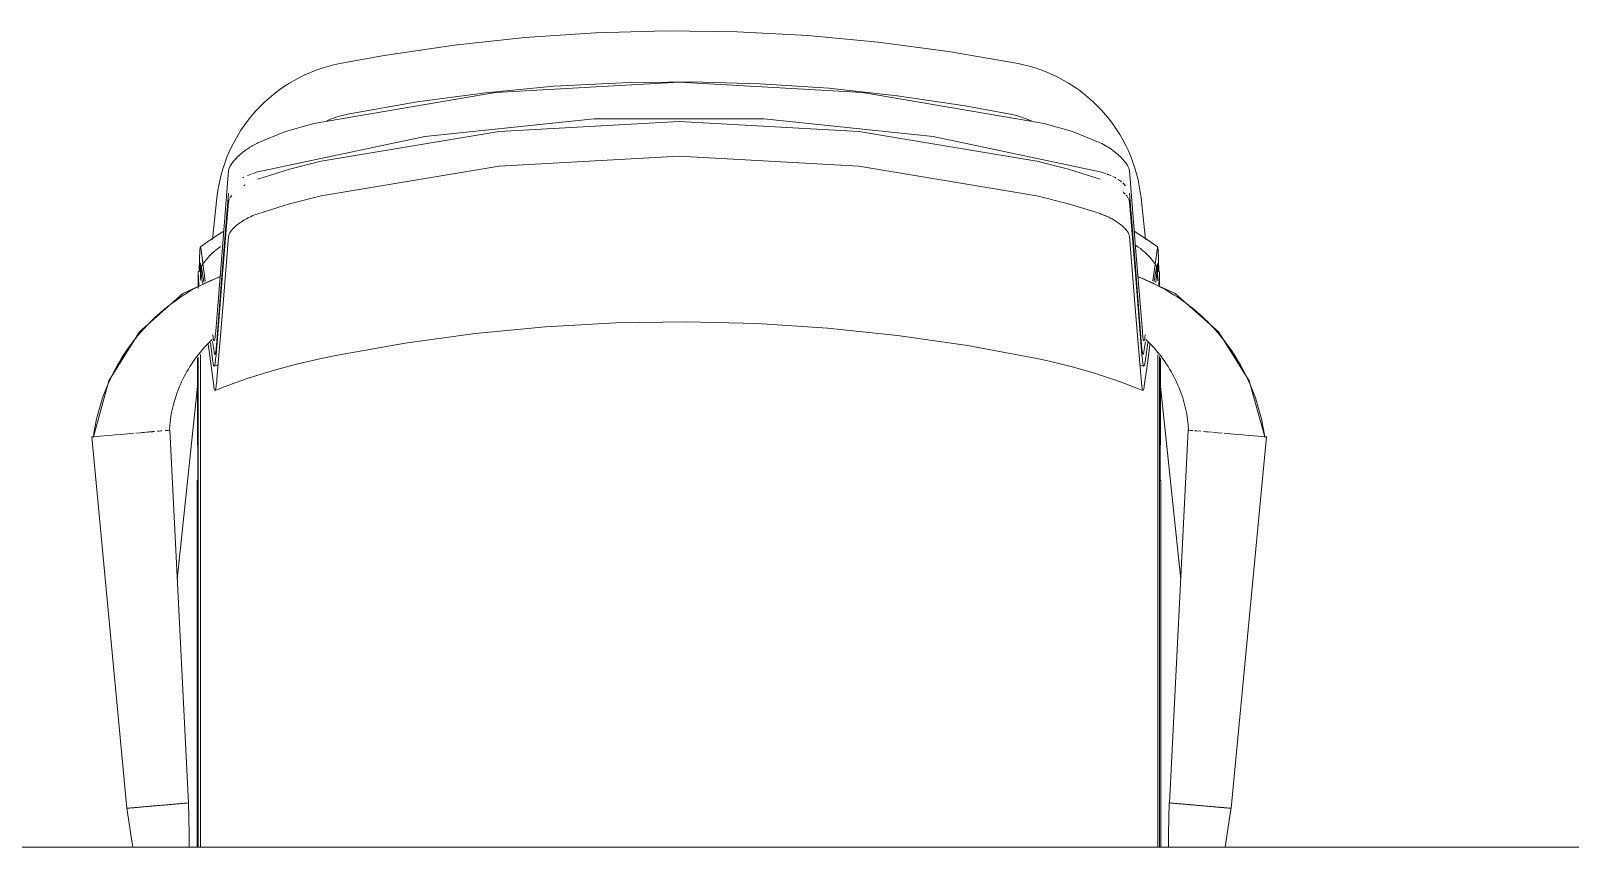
# Model space of a CAD drawing. Header units: millimetres. Extents: x 155920 to 295199, y -4084 to 97293.
# Drawn here: x 159661 to 160446, y 25469 to 25885 of the extents above; entities that cross this region are included whole.
import ezdxf

# ---------------------------------------------------------------- set-up
doc = ezdxf.new("R2010")
doc.units = ezdxf.units.MM
doc.header["$MEASUREMENT"] = 0
doc.layers.add('I-FURN', color=8, linetype='CONTINUOUS', lineweight=9)

msp = doc.modelspace()

# ---------------------------------------------------------------- linework, layer by layer
at = {"layer": 'I-FURN'}
for p, q in [((159876.92, 25877.85), (159841.18, 25872.55)), ((159912.85, 25881.71), (159876.92, 25877.85)), ((159948.9, 25884.14), (159912.85, 25881.71)), ((159985.02, 25885.12), (159948.9, 25884.14)), ((160021.15, 25884.66), (159985.02, 25885.12)), ((160057.23, 25882.76), (160021.15, 25884.66)), ((160093.2, 25879.41), (160057.23, 25882.76)), ((160129.02, 25874.63), (160093.2, 25879.41)), ((159841.18, 25872.55), (159818.46, 25868.41)), ((160164.61, 25868.41), (160129.02, 25874.63)), ((159800.69, 25862.67), (159797.88, 25861.3)), ((159803.55, 25863.92), (159800.69, 25862.67)), ((159806.45, 25865.05), (159803.55, 25863.92)), ((159809.4, 25866.07), (159806.45, 25865.05)), ((159812.39, 25866.97), (159809.4, 25866.07)), ((159815.41, 25867.75), (159812.39, 25866.97)), ((159818.46, 25868.41), (159815.41, 25867.75)), ((160167.23, 25867.85), (160164.61, 25868.41)), ((160170.26, 25867.09), (160167.23, 25867.85)), ((160173.25, 25866.21), (160170.26, 25867.09)), ((160176.2, 25865.21), (160173.25, 25866.21)), ((160179.11, 25864.09), (160176.2, 25865.21)), ((160181.98, 25862.85), (160179.11, 25864.09)), ((160184.79, 25861.5), (160181.98, 25862.85)), ((159787.27, 25854.76), (159784.8, 25852.86)), ((159789.83, 25856.55), (159787.27, 25854.76)), ((159792.45, 25858.24), (159789.83, 25856.55)), ((159795.13, 25859.83), (159792.45, 25858.24)), ((159797.88, 25861.3), (159795.13, 25859.83)), ((159892.79, 25853.57), (159927.73, 25856.83)), ((159897.86, 25853.68), (159991.53, 25858.98)), ((159927.73, 25856.83), (159962.77, 25858.68)), ((159962.77, 25858.68), (159997.86, 25859.13)), ((159991.53, 25858.98), (160085.2, 25853.7)), ((159997.86, 25859.13), (160032.94, 25858.17)), ((160032.94, 25858.17), (160067.95, 25855.81)), ((160067.95, 25855.81), (160102.85, 25852.06)), ((160187.55, 25860.04), (160184.79, 25861.5)), ((160190.25, 25858.47), (160187.55, 25860.04)), ((160192.88, 25856.8), (160190.25, 25858.47)), ((160195.44, 25855.02), (160192.88, 25856.8)), ((160197.93, 25853.13), (160195.44, 25855.02)), ((159777.84, 25846.6), (159775.7, 25844.34)), ((159780.08, 25848.78), (159777.84, 25846.6)), ((159782.39, 25850.87), (159780.08, 25848.78)), ((159784.8, 25852.86), (159782.39, 25850.87)), ((159805.21, 25837.88), (159897.86, 25853.68)), ((159823.44, 25842.89), (159858.01, 25848.93)), ((159858.01, 25848.93), (159892.79, 25853.57)), ((160085.2, 25853.7), (160177.86, 25837.92)), ((160102.85, 25852.06), (160137.56, 25846.91)), ((160137.56, 25846.91), (160159.63, 25842.89)), ((160200.34, 25851.16), (160197.93, 25853.13)), ((160202.67, 25849.08), (160200.34, 25851.16)), ((160204.92, 25846.92), (160202.67, 25849.08)), ((160207.07, 25844.66), (160204.92, 25846.92)), ((159771.69, 25839.56), (159769.83, 25837.05)), ((159773.64, 25841.99), (159771.69, 25839.56)), ((159775.7, 25844.34), (159773.64, 25841.99)), ((159811.86, 25839.19), (159813.77, 25840.01)), ((159813.77, 25840.01), (159815.71, 25840.76)), ((159815.71, 25840.76), (159817.68, 25841.42)), ((159817.68, 25841.42), (159819.68, 25842.01)), ((159819.68, 25842.01), (159821.69, 25842.52)), ((159821.69, 25842.52), (159823.44, 25842.89)), ((159948.17, 25840.2), (159861.85, 25831.17)), ((159991.53, 25838.91), (159899.77, 25833.83)), ((160034.89, 25840.21), (159948.17, 25840.2)), ((160083.29, 25833.85), (159991.53, 25838.91)), ((160121.21, 25831.19), (160034.89, 25840.21)), ((160159.63, 25842.89), (160161.66, 25842.46)), ((160161.66, 25842.46), (160163.68, 25841.94)), ((160163.68, 25841.94), (160165.67, 25841.34)), ((160165.67, 25841.34), (160167.63, 25840.66)), ((160167.63, 25840.66), (160169.57, 25839.9)), ((160169.57, 25839.9), (160171.48, 25839.06)), ((160209.14, 25842.33), (160207.07, 25844.66)), ((160211.11, 25839.91), (160209.14, 25842.33)), ((160212.98, 25837.41), (160211.11, 25839.91)), ((159766.42, 25831.83), (159764.88, 25829.12)), ((159768.07, 25834.47), (159766.42, 25831.83)), ((159769.83, 25837.05), (159768.07, 25834.47)), ((159776.73, 25828), (159790.74, 25833.72)), ((159861.85, 25831.17), (159776.73, 25813.19)), ((159790.74, 25833.72), (159805.21, 25837.88)), ((159899.77, 25833.83), (159808.97, 25818.66)), ((160174.1, 25818.7), (160083.29, 25833.85)), ((160206.33, 25813.24), (160121.21, 25831.19)), ((160177.86, 25837.92), (160192.33, 25833.77)), ((160192.33, 25833.77), (160206.33, 25828.05)), ((160214.75, 25834.84), (160212.98, 25837.41)), ((160216.42, 25832.21), (160214.75, 25834.84)), ((160217.98, 25829.5), (160216.42, 25832.21)), ((159762.12, 25823.52), (159760.91, 25820.65)), ((159763.44, 25826.35), (159762.12, 25823.52)), ((159764.88, 25829.12), (159763.44, 25826.35)), ((160219.43, 25826.74), (160217.98, 25829.5)), ((160220.77, 25823.92), (160219.43, 25826.74)), ((160222, 25821.06), (160220.77, 25823.92)), ((159759.82, 25817.72), (159758.84, 25814.76)), ((159760.91, 25820.65), (159759.82, 25817.72)), ((159808.97, 25818.66), (159792.74, 25814.55)), ((159808.97, 25801.02), (159899.77, 25816.19)), ((159899.77, 25816.19), (159991.53, 25821.27)), ((159991.53, 25821.27), (160083.29, 25816.21)), ((160083.29, 25816.21), (160174.1, 25801.06)), ((160190.32, 25814.59), (160174.1, 25818.7)), ((160223.11, 25818.14), (160222, 25821.06)), ((160224.1, 25815.18), (160223.11, 25818.14)), ((160224.97, 25812.19), (160224.1, 25815.18)), ((159757.25, 25808.73), (159756.63, 25805.67)), ((159757.98, 25811.76), (159757.25, 25808.73)), ((159758.84, 25814.76), (159757.98, 25811.76)), ((159758.42, 25772.63), (159761.74, 25813.84)), ((159792.74, 25814.55), (159776.73, 25809.53)), ((160206.33, 25809.58), (160190.32, 25814.59)), ((160221.32, 25813.88), (160224.64, 25772.65)), ((160225.72, 25809.16), (160224.97, 25812.19)), ((160226.35, 25806.1), (160225.72, 25809.16)), ((159755.82, 25799.93), (159753.62, 25778.8)), ((159756.14, 25802.59), (159755.82, 25799.93)), ((159756.63, 25805.67), (159756.14, 25802.59)), ((159761.74, 25802.2), (159758.53, 25762.38)), ((159792.74, 25796.91), (159808.97, 25801.02)), ((160174.1, 25801.06), (160190.32, 25796.95)), ((160224.54, 25762.47), (160221.32, 25802.32)), ((160226.86, 25803.03), (160226.35, 25806.1)), ((160227.25, 25799.93), (160226.86, 25803.03)), ((160229.45, 25778.8), (160227.25, 25799.93)), ((159761.74, 25797.99), (159758.53, 25758.86)), ((159776.73, 25791.89), (159792.74, 25796.91)), ((160190.32, 25796.95), (160206.33, 25791.94)), ((160224.54, 25758.88), (160221.32, 25798.03)), ((159747.34, 25774.93), (159752.13, 25778.37)), ((159752.13, 25778.37), (159757.05, 25781.61)), ((159757.05, 25781.61), (159759.25, 25782.95)), ((159758.75, 25743.88), (159761.74, 25780.34)), ((160221.32, 25780.39), (160224.32, 25743.9)), ((160223.81, 25782.95), (160226.68, 25781.2)), ((160224.65, 25775.69), (160225.81, 25774.92)), ((160226.68, 25781.2), (160231.58, 25777.93)), ((160231.58, 25777.93), (160235.72, 25774.93)), ((159746.73, 25762.41), (159746.92, 25768.96)), ((159747.5, 25774.44), (159749.87, 25757.45)), ((159749.42, 25767.29), (159750.31, 25768.4)), ((159750.31, 25768.4), (159751.25, 25769.49)), ((159751.25, 25769.49), (159752.22, 25770.53)), ((159752.22, 25770.53), (159753.24, 25771.54)), ((159753.24, 25771.54), (159754.3, 25772.5)), ((159754.3, 25772.5), (159755.39, 25773.42)), ((159755.16, 25731.95), (159758.42, 25772.63)), ((159755.39, 25773.42), (159756.52, 25774.29)), ((159756.52, 25774.29), (159757.69, 25775.12)), ((160224.64, 25772.65), (160227.91, 25731.95)), ((160225.81, 25774.92), (160226.94, 25774.09)), ((160226.94, 25774.09), (160228.04, 25773.22)), ((160228.04, 25773.22), (160229.1, 25772.31)), ((160229.1, 25772.31), (160230.13, 25771.35)), ((160230.13, 25771.35), (160231.11, 25770.36)), ((160231.11, 25770.36), (160232.06, 25769.33)), ((160232.06, 25769.33), (160232.96, 25768.26)), ((160232.96, 25768.26), (160233.82, 25767.15)), ((160233.22, 25757.61), (160235.57, 25774.45)), ((160236.15, 25768.96), (160236.34, 25762.32)), ((159746.24, 25762.4), (159746.61, 25755.24)), ((159746.24, 25762.4), (159746.24, 25753.77)), ((159747.1, 25764.45), (159747.03, 25762.43)), ((159747.92, 25759.89), (159747.42, 25766.08)), ((159747.78, 25764.95), (159748.58, 25766.13)), ((159749.1, 25757.14), (159747.96, 25764.52)), ((159748.58, 25766.13), (159749.42, 25767.29)), ((159758.53, 25762.38), (159755.52, 25724.64)), ((160227.55, 25724.74), (160224.54, 25762.47)), ((160233.82, 25767.15), (160234.63, 25766.01)), ((160234.81, 25762.69), (160233.97, 25757.29)), ((160234.63, 25766.01), (160234.81, 25765.75)), ((160234.81, 25765.75), (160235.05, 25765.37)), ((160234.96, 25763.66), (160234.81, 25762.69)), ((160235.11, 25764.58), (160234.96, 25763.66)), ((160235.05, 25765.37), (160235.28, 25764.99)), ((160235.65, 25766.07), (160235.14, 25759.9)), ((160236.59, 25762.31), (160235.24, 25762.59)), ((160235.28, 25764.99), (160235.29, 25764.97)), ((160236.04, 25762.33), (160235.97, 25764.45)), ((160236.35, 25755.5), (160236.59, 25762.31)), ((160236.59, 25762.31), (160236.59, 25755.31)), ((159738.43, 25751.16), (159757.41, 25759.94)), ((159757.41, 25759.94), (159738.43, 25751.16)), ((159757.41, 25759.94), (159738.43, 25751.16)), ((159738.43, 25751.16), (159745.1, 25754.24)), ((159748.39, 25756.42), (159747.92, 25759.89)), ((159758.53, 25758.86), (159755.33, 25719.86)), ((160227.73, 25719.86), (160224.54, 25758.88)), ((160244.63, 25751.16), (160225.66, 25759.94)), ((160225.66, 25759.94), (160244.63, 25751.16)), ((160244.63, 25751.16), (160225.66, 25759.94)), ((160235.14, 25759.9), (160234.73, 25756.77)), ((160237.97, 25754.24), (160244.63, 25751.16)), ((159716.34, 25731.69), (159738.43, 25751.16)), ((159738.43, 25751.16), (159716.34, 25731.69)), ((159738.43, 25751.16), (159716.34, 25731.69)), ((159732.91, 25746.29), (159738.43, 25751.16)), ((160266.73, 25731.69), (160244.63, 25751.16)), ((160244.63, 25751.16), (160266.73, 25731.69)), ((160244.63, 25751.16), (160250.16, 25746.29)), ((160266.73, 25731.69), (160244.63, 25751.16)), ((159716.34, 25731.69), (159721.87, 25736.56)), ((159755.77, 25707.52), (159758.75, 25743.88)), ((159995.35, 25736.78), (159959.35, 25736.22)), ((160031.34, 25735.91), (159995.35, 25736.78)), ((160224.32, 25743.9), (160227.3, 25707.52)), ((160261.2, 25736.56), (160266.73, 25731.69)), ((159700.67, 25706.68), (159716.34, 25731.69)), ((159716.34, 25731.69), (159700.67, 25706.68)), ((159716.34, 25731.69), (159700.67, 25706.68)), ((159712.42, 25725.44), (159716.34, 25731.69)), ((159753.64, 25730.27), (159753.84, 25728.84)), ((159887.56, 25730.77), (159851.89, 25725.89)), ((159923.4, 25734.21), (159887.56, 25730.77)), ((159959.35, 25736.22), (159923.4, 25734.21)), ((160067.27, 25733.6), (160031.34, 25735.91)), ((160103.07, 25729.85), (160067.27, 25733.6)), ((160138.7, 25724.68), (160103.07, 25729.85)), ((160229.23, 25728.84), (160229.4, 25730.11)), ((160282.4, 25706.68), (160266.73, 25731.69)), ((160266.73, 25731.69), (160282.4, 25706.68)), ((160266.73, 25731.69), (160270.64, 25725.44)), ((160282.4, 25706.68), (160266.73, 25731.69)), ((159700.67, 25706.68), (159710.75, 25722.77)), ((159751.36, 25725.2), (159752.11, 25719.5)), ((159753.72, 25716.46), (159752.44, 25726.09)), ((159754.33, 25721.64), (159753.59, 25726.79)), ((159851.89, 25725.89), (159816.44, 25719.6)), ((160174.1, 25718.08), (160138.7, 25724.68)), ((160229.44, 25726.66), (160228.74, 25721.74)), ((160230.63, 25726.09), (160229.35, 25716.46)), ((160230.12, 25713.18), (160231.32, 25722.21)), ((160231.32, 25722.21), (160231.71, 25725.17)), ((160272.32, 25722.77), (160282.4, 25706.68)), ((159745.95, 25691.61), (159745.91, 25718.24)), ((159745.97, 25718.33), (159746.08, 25655.83)), ((159746.24, 25718.78), (159746.24, 25716.56)), ((159746.24, 25716.56), (159746.24, 25468.99)), ((159747.36, 25720.06), (159747.36, 25718)), ((159747.36, 25718), (159747.36, 25468.99)), ((159752.11, 25719.5), (159753.13, 25711.82)), ((159756.37, 25714.88), (159754.39, 25714.13)), ((159796.41, 25715.22), (159783.97, 25711.85)), ((159808.97, 25718.08), (159796.41, 25715.22)), ((159816.44, 25719.6), (159808.97, 25718.08)), ((160179.06, 25717.01), (160174.1, 25718.08)), ((160191.57, 25713.95), (160179.06, 25717.01)), ((160203.96, 25710.39), (160191.57, 25713.95)), ((160228.68, 25714.13), (160226.7, 25714.88)), ((160228.91, 25704.13), (160230.12, 25713.18)), ((160235.82, 25718.01), (160235.82, 25719.9)), ((160235.82, 25468.99), (160235.82, 25718.01)), ((160236.59, 25719.17), (160236.59, 25716.56)), ((160236.59, 25716.56), (160236.59, 25468.99)), ((160236.99, 25655.83), (160237.1, 25718.33)), ((160237.15, 25718.24), (160237.11, 25691.61)), ((159692.75, 25678.16), (159700.67, 25706.68)), ((159700.67, 25706.68), (159692.75, 25678.16)), ((159692.75, 25678.16), (159700.67, 25706.68)), ((159700.67, 25706.68), (159692.75, 25678.16)), ((159745.99, 25705.45), (159735.59, 25605.44)), ((159753.13, 25711.82), (159754.16, 25704.13)), ((159771.68, 25707.99), (159759.55, 25703.65)), ((159783.97, 25711.85), (159771.68, 25707.99)), ((160216.19, 25706.34), (160203.96, 25710.39)), ((160228.24, 25701.8), (160216.19, 25706.34)), ((160247.48, 25605.44), (160237.08, 25705.46)), ((160290.32, 25678.16), (160282.4, 25706.68)), ((160282.4, 25706.68), (160290.32, 25678.16)), ((160282.4, 25706.68), (160290.32, 25678.16)), ((160290.32, 25678.16), (160282.4, 25706.68)), ((159759.55, 25703.65), (159754.82, 25701.8)), ((159746.01, 25655.83), (159745.95, 25691.61)), ((160237.11, 25691.61), (160237.06, 25655.83)), ((159729.34, 25681.36), (159730.67, 25681.47)), ((159730.67, 25681.47), (159731.47, 25681.54)), ((159731.47, 25681.54), (159731.75, 25681.57)), ((159731.75, 25681.57), (159741.33, 25491.56)), ((159741.33, 25491.56), (159731.75, 25681.57)), ((160241.73, 25491.56), (160251.32, 25681.57)), ((160251.32, 25681.57), (160241.73, 25491.56)), ((160251.32, 25681.57), (160251.59, 25681.54)), ((160251.59, 25681.54), (160252.4, 25681.47)), ((160252.4, 25681.47), (160253.72, 25681.36)), ((159691.9, 25678.08), (159692.17, 25678.11)), ((159709.77, 25488.8), (159691.9, 25678.08)), ((159691.9, 25678.08), (159709.77, 25488.8)), ((159692.17, 25678.11), (159692.98, 25678.18)), ((159692.98, 25678.18), (159694.3, 25678.29)), ((159694.3, 25678.29), (159696.1, 25678.45)), ((159696.1, 25678.45), (159698.33, 25678.64)), ((159698.33, 25678.64), (159700.92, 25678.87)), ((159700.92, 25678.87), (159703.82, 25679.12)), ((159703.82, 25679.12), (159706.93, 25679.4)), ((159706.93, 25679.4), (159710.18, 25679.68)), ((159710.18, 25679.68), (159713.47, 25679.97)), ((159714.47, 25680.06), (159716.71, 25680.25)), ((159716.71, 25680.25), (159719.37, 25680.48)), ((159719.82, 25680.52), (159722.72, 25680.78)), ((159725.32, 25681.01), (159727.54, 25681.2)), ((160254.54, 25681.29), (160255.37, 25681.25)), ((160255.34, 25681.22), (160255.52, 25681.2)), ((160255.52, 25681.2), (160257.75, 25681.01)), ((160255.53, 25681.24), (160257.73, 25681.02)), ((160259.05, 25680.89), (160263.23, 25680.53)), ((160260.35, 25680.78), (160263.24, 25680.52)), ((160263.7, 25680.48), (160266.36, 25680.25)), ((160266.36, 25680.25), (160268.6, 25680.06)), ((160269.6, 25679.97), (160272.89, 25679.68)), ((160272.89, 25679.68), (160276.14, 25679.4)), ((160291.17, 25678.08), (160273.3, 25488.8)), ((160273.3, 25488.8), (160291.17, 25678.08)), ((160276.14, 25679.4), (160279.25, 25679.12)), ((160279.25, 25679.12), (160282.14, 25678.87)), ((160282.14, 25678.87), (160284.74, 25678.64)), ((160284.74, 25678.64), (160286.97, 25678.45)), ((160286.97, 25678.45), (160288.77, 25678.29)), ((160288.77, 25678.29), (160290.09, 25678.18)), ((160290.09, 25678.18), (160290.9, 25678.11)), ((160290.9, 25678.11), (160291.17, 25678.08)), ((159746.08, 25655.83), (159745.64, 25655.83)), ((159745.64, 25468.99), (159745.64, 25655.83)), ((160237.42, 25655.83), (160236.99, 25655.83)), ((160237.42, 25468.99), (160237.42, 25655.83)), ((159709.77, 25488.8), (159711.98, 25474.29)), ((159741.6, 25476.09), (159741.33, 25491.56)), ((160241.32, 25476.09), (160241.58, 25491.56)), ((160270.09, 25468.99), (160273.05, 25488.13)), ((160273.05, 25488.13), (160273.15, 25488.8)), ((159711.98, 25474.29), (159712.83, 25468.99)), ((159741.64, 25468.99), (159741.6, 25476.09)), ((160241.28, 25468.99), (160241.32, 25476.09)), ((162185.83, 25468.99), (156885.83, 25468.99))]:
    msp.add_line(p, q, dxfattribs=at)
msp.add_ellipse((159991.19, 25251.28), major_axis=(824.98, 0), ratio=0.648816, start_param=1.870261, end_param=1.872267, dxfattribs=at)
for points, knots in [([(159761.74, 25813.84), (159761.8, 25814.37), (159762.14, 25815.51), (159763.79, 25818.23), (159766.39, 25821.04), (159769.17, 25823.34), (159770.61, 25824.4), (159771.75, 25825.19), (159772.93, 25825.95), (159774.56, 25826.91), (159775.84, 25827.58), (159776.73, 25828)], [0, 0, 0, 0, 0.142857, 0.285714, 0.571429, 0.678571, 0.732143, 0.785714, 0.839286, 0.892857, 1, 1, 1, 1]), ([(160206.33, 25828.05), (160207.51, 25827.49), (160209.77, 25826.28), (160213.91, 25823.51), (160217.07, 25820.69), (160219.02, 25818.41), (160219.79, 25817.36), (160220.3, 25816.58), (160220.71, 25815.84), (160221.12, 25814.92), (160221.28, 25814.28), (160221.32, 25813.88)], [0, 0, 0, 0, 0.142857, 0.285714, 0.571429, 0.678571, 0.732143, 0.785714, 0.839286, 0.892857, 1, 1, 1, 1]), ([(159763.39, 25801.25), (159763.15, 25800.96), (159762.8, 25800.53), (159762.59, 25800.14), (159762.53, 25800.02)], [0.7142857, 0.7142857, 0.7142857, 0.7142857, 0.7857143, 0.8166867, 0.8166867, 0.8166867, 0.8166867]), ([(159761.74, 25780.34), (159761.81, 25781.08), (159762.48, 25782.69), (159765.24, 25785.71), (159769.08, 25788.44), (159773.29, 25790.58), (159775.55, 25791.48), (159776.73, 25791.89)], [-1, -1, -1, -1, -0.785714, -0.571429, -0.285714, -0.142857, 0, 0, 0, 0]), ([(160206.33, 25791.94), (160207.21, 25791.63), (160208.5, 25791.14), (160210.14, 25790.41), (160211.34, 25789.82), (160212.5, 25789.21), (160213.96, 25788.37), (160215.88, 25787.12), (160217.23, 25786.06), (160217.91, 25785.45)], [-1, -1, -1, -1, -0.8928571, -0.8392857, -0.7857143, -0.7321429, -0.6785714, -0.5714286, -0.4285714, -0.4285714, -0.4285714, -0.4285714]), ([(160218, 25785.37), (160218.64, 25784.8), (160219.79, 25783.62), (160220.96, 25781.91), (160221.28, 25780.88), (160221.32, 25780.39)], [-0.4222629, -0.4222629, -0.4222629, -0.4222629, -0.2857143, -0.1428571, 0, 0, 0, 0]), ([(160235.77, 25757.69), (160235.74, 25758.66), (160235.68, 25760.4), (160235.55, 25763.12), (160235.39, 25764.8), (160235.23, 25765.1), (160235.15, 25764.83), (160235.11, 25764.58)], [0, 0, 0, 0, 0.166667, 0.333333, 0.666667, 0.833333, 1, 1, 1, 1]), ([(159756.98, 25759.6), (159755.21, 25758.92), (159740, 25752.57), (159718.38, 25736.48), (159699.63, 25707.18), (159694.09, 25687.98), (159692.75, 25678.16)], [-0.7389144, -0.7389144, -0.7389144, -0.7389144, -0.7, -0.4, -0.2, 0, 0, 0, 0]), ([(160290.32, 25678.16), (160288.97, 25687.98), (160283.44, 25707.18), (160267.36, 25732.29), (160247.19, 25749.69), (160232.39, 25757.17), (160226.09, 25759.6)], [0, 0, 0, 0, 0.2, 0.4, 0.6, 0.7389146, 0.7389146, 0.7389146, 0.7389146]), ([(159753.3, 25727.71), (159751.92, 25726.4), (159744.83, 25719.13), (159735.25, 25703.82), (159731.93, 25688.87), (159731.55, 25681.55)], [0.4429381, 0.4429381, 0.4429381, 0.4429381, 0.5, 0.75, 1, 1, 1, 1]), ([(160251.52, 25681.55), (160251.14, 25688.87), (160247.82, 25703.82), (160238.24, 25719.13), (160231.14, 25726.4), (160229.77, 25727.71)], [0, 0, 0, 0, 0.25, 0.5, 0.5570669, 0.5570669, 0.5570669, 0.5570669]), ([(159719.84, 25680.53), (159720.07, 25680.55), (159720.7, 25680.6), (159721.72, 25680.69), (159722.68, 25680.77), (159723.45, 25680.84), (159723.83, 25680.88), (159724.02, 25680.89)], [-0.32221673, -0.32221673, -0.32221673, -0.32221673, -0.30555556, -0.27777778, -0.25, -0.23611111, -0.22222222, -0.22222222, -0.22222222, -0.22222222]), ([(159725.84, 25681.05), (159726.02, 25681.07), (159726.6, 25681.12), (159727.2, 25681.17), (159727.6, 25681.21), (159727.65, 25681.21)], [-0.17937094, -0.17937094, -0.17937094, -0.17937094, -0.16666667, -0.13888889, -0.13546643, -0.13546643, -0.13546643, -0.13546643]), ([(159715.4, 25489.3), (159714.7, 25489.23), (159712.74, 25489.06), (159710.41, 25488.86), (159709.77, 25488.8), (159709.77, 25488.8)], [0.722393, 0.722393, 0.722393, 0.722393, 0.7777778, 0.8888889, 1, 1, 1, 1]), ([(159709.77, 25488.8), (159709.77, 25488.8), (159710.41, 25488.86), (159712.74, 25489.06), (159714.71, 25489.23), (159715.41, 25489.3)], [-1, -1, -1, -1, -0.8888889, -0.7777778, -0.7222222, -0.7222222, -0.7222222, -0.7222222]), ([(159715.42, 25489.3), (159717.53, 25489.48), (159720.96, 25489.78), (159724.63, 25490.1), (159725.55, 25490.18)], [-0.7220744, -0.7220744, -0.7220744, -0.7220744, -0.5555556, -0.5000244, -0.5000244, -0.5000244, -0.5000244]), ([(159741.33, 25491.56), (159741.33, 25491.56), (159740.85, 25491.52), (159739.29, 25491.38), (159737.7, 25491.25), (159735.75, 25491.07), (159733.48, 25490.88), (159730.98, 25490.66), (159728.31, 25490.42), (159726.47, 25490.26), (159725.55, 25490.18)], [0, 0, 0, 0, 0.1111111, 0.1666667, 0.2222222, 0.2777778, 0.3333333, 0.3888889, 0.4444444, 0.4999756, 0.4999756, 0.4999756, 0.4999756]), ([(159725.55, 25490.18), (159726.47, 25490.26), (159728.3, 25490.42), (159730.98, 25490.66), (159733.48, 25490.88), (159735.75, 25491.07), (159737.7, 25491.25), (159739.29, 25491.38), (159740.85, 25491.52), (159741.33, 25491.56), (159741.33, 25491.56)], [-0.5, -0.5, -0.5, -0.5, -0.4444444, -0.3888889, -0.3333333, -0.2777778, -0.2222222, -0.1666667, -0.1111111, 0, 0, 0, 0])]:
    msp.add_open_spline(points, degree=3, knots=knots, dxfattribs=at)
for points in [[(159769.45, 25810.45), (159769.3, 25810.37), (159769.15, 25810.3), (159769, 25810.22)], [(159773.32, 25812.12), (159772.66, 25811.87), (159772, 25811.62), (159771.39, 25811.35)], [(159776.73, 25813.19), (159775.79, 25812.94), (159774.88, 25812.66), (159773.98, 25812.35)], [(160209.22, 25812.35), (160208.28, 25812.68), (160207.32, 25812.97), (160206.33, 25813.24)], [(160211.94, 25811.28), (160211.24, 25811.59), (160210.51, 25811.9), (160209.75, 25812.17)], [(160214.42, 25810.07), (160213.92, 25810.34), (160213.41, 25810.6), (160212.88, 25810.85)], [(160217.23, 25808.2), (160216.75, 25808.59), (160216.2, 25808.95), (160215.63, 25809.31)], [(160219.35, 25806.15), (160218.94, 25806.63), (160218.51, 25807.12), (160217.99, 25807.6)], [(159762.23, 25799.54), (159761.95, 25799), (159761.79, 25798.48), (159761.74, 25797.99)], [(159770.2, 25806.59), (159769.94, 25806.44), (159769.68, 25806.29), (159769.44, 25806.14)], [(160219.12, 25801.92), (160218.76, 25802.31), (160218.35, 25802.7), (160217.91, 25803.1)], [(160220.59, 25800.02), (160220.35, 25800.44), (160220.04, 25800.86), (160219.67, 25801.3)], [(160221.32, 25798.03), (160221.28, 25798.52), (160221.12, 25799.04), (160220.84, 25799.58)], [(159746.92, 25768.96), (159746.95, 25770.17), (159747.03, 25772.23), (159747.18, 25774.32), (159747.34, 25775.14), (159747.44, 25774.82), (159747.5, 25774.44)], [(160235.57, 25774.45), (160235.62, 25774.82), (160235.73, 25775.14), (160235.89, 25774.32), (160236.04, 25772.23), (160236.12, 25770.17), (160236.15, 25768.96)], [(159747.42, 25766.08), (159747.36, 25766.71), (159747.25, 25767.06), (159747.15, 25765.62), (159747.1, 25764.45)], [(159747.69, 25764.63), (159747.61, 25764.17), (159747.47, 25762.57), (159747.35, 25759.6), (159747.3, 25757.77)], [(159747.96, 25764.52), (159747.91, 25764.8), (159747.82, 25765.1), (159747.74, 25764.88), (159747.69, 25764.63)], [(160235.97, 25764.45), (160235.92, 25765.62), (160235.82, 25767.06), (160235.71, 25766.7), (160235.65, 25766.07)], [(159753.84, 25728.84), (159753.99, 25727.78), (159754.28, 25726.6), (159754.74, 25727.67), (159755.02, 25730.21), (159755.16, 25731.95)], [(160227.91, 25731.95), (160228.05, 25730.21), (160228.33, 25727.67), (160228.79, 25726.6), (160229.08, 25727.78), (160229.23, 25728.84)], [(159755.52, 25724.64), (159755.4, 25723.06), (159755.14, 25720.72), (159754.73, 25719.69), (159754.46, 25720.71), (159754.33, 25721.64)], [(160228.74, 25721.74), (160228.61, 25720.81), (160228.34, 25719.79), (160227.93, 25720.82), (160227.67, 25723.15), (160227.55, 25724.74)], [(159755.33, 25719.86), (159755.21, 25718.3), (159754.95, 25715.83), (159754.54, 25713.99), (159754.12, 25714.1), (159753.85, 25715.46), (159753.72, 25716.46)], [(160229.35, 25716.46), (160229.21, 25715.46), (160228.94, 25714.1), (160228.53, 25713.99), (160228.12, 25715.83), (160227.86, 25718.3), (160227.73, 25719.86)], [(159754.16, 25704.13), (159754.29, 25703.13), (159754.56, 25701.77), (159754.97, 25701.66), (159755.38, 25703.5), (159755.64, 25705.97), (159755.77, 25707.52)], [(160227.3, 25707.52), (160227.43, 25705.97), (160227.69, 25703.5), (160228.09, 25701.66), (160228.51, 25701.77), (160228.78, 25703.13), (160228.91, 25704.13)], [(159717.08, 25680.28), (159717.85, 25680.35), (159718.61, 25680.42), (159719.36, 25680.48)], [(159717.66, 25489.49), (159716.87, 25489.42), (159716.14, 25489.36), (159715.45, 25489.3)], [(159720.15, 25489.71), (159719.29, 25489.64), (159718.48, 25489.56), (159717.71, 25489.5)], [(159725.55, 25490.18), (159724.63, 25490.1), (159722.78, 25489.94), (159721.05, 25489.79), (159720.22, 25489.72)], [(160241.82, 25491.54), (160241.66, 25491.56), (160241.58, 25491.56), (160241.58, 25491.56)], [(160241.58, 25491.56), (160241.58, 25491.56), (160241.74, 25491.55), (160242.45, 25491.49), (160243.23, 25491.42), (160243.69, 25491.38)], [(160243.83, 25491.37), (160244.26, 25491.33), (160244.74, 25491.29), (160245.27, 25491.24)], [(160245.41, 25491.23), (160245.97, 25491.18), (160246.57, 25491.13), (160247.22, 25491.07)], [(160247.36, 25491.06), (160248.03, 25491), (160248.73, 25490.94), (160249.47, 25490.87)], [(160249.62, 25490.86), (160250.37, 25490.79), (160251.16, 25490.73), (160251.97, 25490.65)], [(160251.96, 25490.67), (160251.15, 25490.74), (160250.37, 25490.81), (160249.63, 25490.87)], [(160254.62, 25490.44), (160253.77, 25490.51), (160252.93, 25490.58), (160252.12, 25490.66)], [(160252.12, 25490.64), (160253.8, 25490.49), (160255.58, 25490.34), (160257.36, 25490.18)], [(160257.36, 25490.2), (160256.5, 25490.27), (160255.63, 25490.35), (160254.78, 25490.42)], [(160260.1, 25489.96), (160259.25, 25490.03), (160258.39, 25490.11), (160257.52, 25490.18)], [(160257.52, 25490.17), (160258.39, 25490.09), (160259.25, 25490.02), (160260.1, 25489.94)], [(160262.76, 25489.72), (160261.95, 25489.8), (160261.11, 25489.87), (160260.26, 25489.94)], [(160260.26, 25489.93), (160261.11, 25489.85), (160261.95, 25489.78), (160262.76, 25489.71)], [(160265.26, 25489.51), (160264.51, 25489.57), (160263.72, 25489.64), (160262.91, 25489.71)], [(160262.92, 25489.7), (160263.72, 25489.63), (160264.51, 25489.56), (160265.25, 25489.49)], [(160267.52, 25489.31), (160266.85, 25489.37), (160266.14, 25489.43), (160265.4, 25489.49)], [(160265.41, 25489.48), (160266.15, 25489.41), (160266.85, 25489.35), (160267.51, 25489.3)], [(160269.47, 25489.14), (160268.91, 25489.19), (160268.31, 25489.24), (160267.66, 25489.3)], [(160273.3, 25488.8), (160273.3, 25488.8), (160272.65, 25488.86), (160270.79, 25489.02), (160269.61, 25489.13)]]:
    msp.add_open_spline(points, degree=3, dxfattribs=at)

doc.saveas('drawing.dxf')
